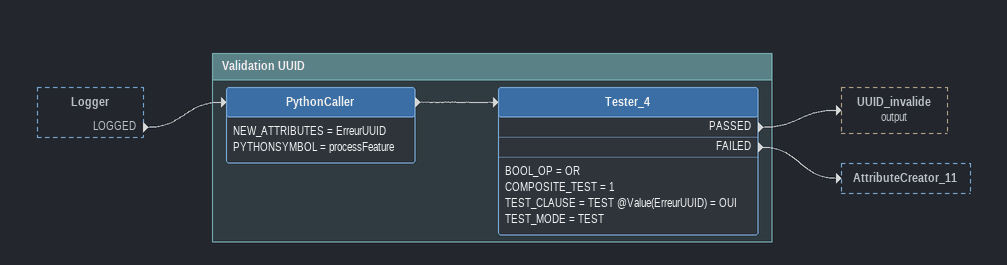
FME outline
Logger [outside]
    LOGGED -> PythonCaller

Bookmark: Validation UUID
PythonCaller
    NEW_ATTRIBUTES = ErreurUUID
    PYTHONSYMBOL = processFeature
    -> Tester_4
Tester_4
    BOOL_OP = OR
    COMPOSITE_TEST = 1
    TEST_CLAUSE = TEST @Value(ErreurUUID) = OUI
    TEST_MODE = TEST
    PASSED -> UUID_invalide (output)
    FAILED -> AttributeCreator_11
